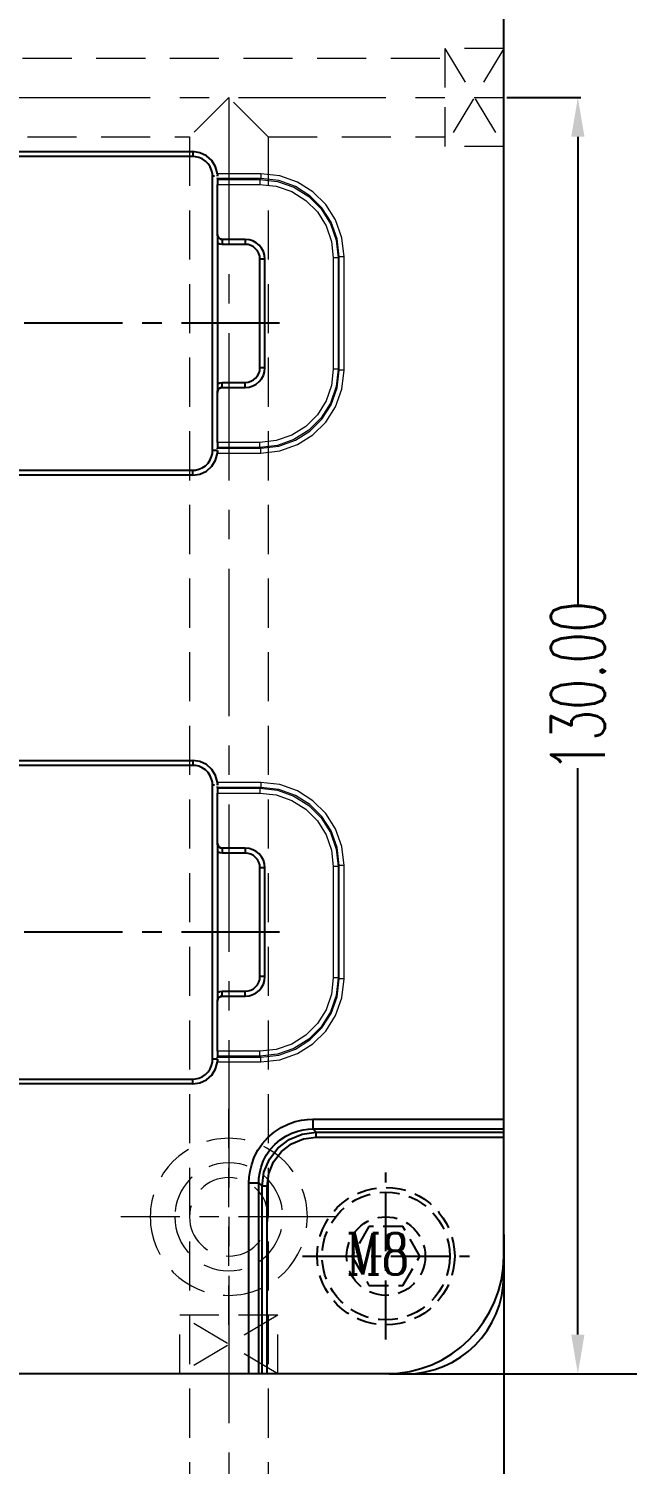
# Model space of a CAD drawing. Header units: millimetres. Extents: x 35888 to 37096, y -21952 to -21097.
# Drawn here: x 36919.8 to 36980.8, y -21504.1 to -21357.9 of the extents above; entities that cross this region are included whole.
import ezdxf

# ---------------------------------------------------------------- set-up
doc = ezdxf.new("R2010")
doc.units = ezdxf.units.MM
doc.header["$LTSCALE"] = 8
for name, pattern in [('CENTER', [2, 1.25, -0.25, 0.25, -0.25]), ('CENTER2', [1.125, 0.75, -0.125, 0.125, -0.125]), ('HIDDEN', [0.375, 0.25, -0.125])]:
    doc.linetypes.add(name, pattern=pattern)
doc.layers.get('DEFPOINTS').update_dxf_attribs({"color": 6})
for name, color, linetype in [('Cav-cor', 30, 'Continuous'), ('DEFAULT_1', 7, 'CENTER'), ('SCREW', 52, 'HIDDEN')]:
    doc.layers.add(name, color=color, linetype=linetype)
for name, color, linetype, lineweight in [('dim', 3, 'Continuous', 15), ('WR', 122, 'HIDDEN', 18), ('枕位', 75, 'Continuous', 15)]:
    doc.layers.add(name, color=color, linetype=linetype, lineweight=lineweight)
doc.styles.add('ROMANC', font='RomanC.ttf', dxfattribs={"width": 0.8, "height": 7})
doc.styles.get("Standard").update_dxf_attribs({"font": 'txt.shx', "width": 0.67, "bigfont": 'chineset.shx'})
doc.dimstyles.new('ISO-25', dxfattribs={"dimtxt": 5.5, "dimasz": 4, "dimexe": 0.3, "dimexo": 0.3, "dimtad": 0, "dimzin": 1, "dimdsep": 46, "dimtxsty": 'Standard', "dimcen": 0, "dimclrd": 3, "dimclre": 3, "dimclrt": 7, "dimazin": 0, "dimtfac": 1, "dimtofl": 0, "dimtmove": 0, "dimatfit": 0, "dimfxl": 0, "dimarcsym": 0})

# ---------------------------------------------------------------- blocks, each defined once
blk = doc.blocks.new('*D27254')
at = {"layer": 'DEFPOINTS', "color": 0}
for p in [(36956.19, -21199.87), (37053.72, -21199.87), (36956.19, -21494.87)]:
    blk.add_point(p, dxfattribs=at)
at = {"layer": 'dim', "color": 3, "lineweight": -2}
for p, q in [((36956.49, -21199.87), (37054.02, -21199.87)), ((37053.72, -21203.87), (37053.72, -21338.15)), ((37053.72, -21490.87), (37053.72, -21356.59)), ((36956.49, -21494.87), (37054.02, -21494.87))]:
    blk.add_line(p, q, dxfattribs=at)
at = {"layer": 'dim', "color": 3}
for points in [[(37054.39, -21203.87), (37053.05, -21203.87), (37053.72, -21199.87)], [(37053.05, -21490.87), (37054.39, -21490.87), (37053.72, -21494.87)]]:
    blk.add_solid(points, dxfattribs=at)
at = {"layer": 'dim', "color": 7, "insert": (37053.72, -21347.37), "char_height": 5.5, "attachment_point": 5, "rotation": 90}
blk.add_mtext('295.00', dxfattribs=at)
blk = doc.blocks.new('*D27255')
at = {"layer": 'DEFPOINTS', "color": 0}
for p in [(36768.19, -21480.37), (36968.19, -21480.37), (36768.19, -21572.11)]:
    blk.add_point(p, dxfattribs=at)
at = {"layer": 'dim', "color": 3, "lineweight": -2}
for p, q in [((36768.19, -21480.67), (36768.19, -21572.41)), ((36968.19, -21480.67), (36968.19, -21572.41)), ((36772.19, -21572.11), (36859.47, -21572.11)), ((36964.19, -21572.11), (36876.69, -21572.11))]:
    blk.add_line(p, q, dxfattribs=at)
at = {"layer": 'dim', "color": 3}
for points in [[(36772.19, -21571.44), (36772.19, -21572.77), (36768.19, -21572.11)], [(36964.19, -21572.77), (36964.19, -21571.44), (36968.19, -21572.11)]]:
    blk.add_solid(points, dxfattribs=at)
at = {"layer": 'dim', "color": 7, "insert": (36868.08, -21572.11), "char_height": 5.5, "attachment_point": 5}
blk.add_mtext('200.00', dxfattribs=at)
blk = doc.blocks.new('20160824.190002')
at = {"layer": 'SCREW', "linetype": 'CENTER2'}
for p, q in [((0, -8.5), (0, 8.5)), ((-8.5, 0), (8.5, 0))]:
    blk.add_line(p, q, dxfattribs=at)
at = {"layer": 'SCREW'}
blk.add_lwpolyline([(-1.73, 3), (-3.46, 0), (-1.73, -3), (1.73, -3), (3.46, 0), (1.73, 3)], close=True, dxfattribs=at)
for radius in [7, 6.5, 4]:
    blk.add_circle((0, 0), radius, dxfattribs=at)
at = {"layer": 'dim', "style": 'ROMANC', "width": 0.8}
blk.add_text('M8', height=4.186, dxfattribs=at).set_placement((-4.07, -1.86))
blk = doc.blocks.new('*D29416')
at = {"layer": 'DEFPOINTS', "color": 0}
for p in [(36968.19, -21364.87), (36975.73, -21364.87), (36956.19, -21494.87)]:
    blk.add_point(p, dxfattribs=at)
at = {"layer": 'dim', "color": 3, "lineweight": -2}
for p, q in [((36968.49, -21364.87), (36976.03, -21364.87)), ((36975.73, -21368.87), (36975.73, -21416.57)), ((36975.73, -21490.87), (36975.73, -21433.17)), ((36956.49, -21494.87), (36976.03, -21494.87))]:
    blk.add_line(p, q, dxfattribs=at)
at = {"layer": 'dim', "color": 3}
for points in [[(36976.4, -21368.87), (36975.06, -21368.87), (36975.73, -21364.87)], [(36975.06, -21490.87), (36976.4, -21490.87), (36975.73, -21494.87)]]:
    blk.add_solid(points, dxfattribs=at)
at = {"layer": 'dim', "color": 7, "insert": (36975.73, -21424.87), "char_height": 5.5, "attachment_point": 5, "rotation": 90}
blk.add_mtext('130.00', dxfattribs=at)
blk = doc.blocks.new('20160904.091723')
at = {"layer": 'WR', "linetype": 'CENTER'}
blk.add_line((0, 11), (0, -11), dxfattribs=at)
at = {"layer": 'WR', "linetype": 'HIDDEN', "ltscale": 2}
blk.add_line((-11, 0), (11, 0), dxfattribs=at)
for radius in [8, 5.5, 4]:
    blk.add_circle((0, 0), radius, dxfattribs=at)

msp = doc.modelspace()

# ---------------------------------------------------------------- linework, layer by layer
at = {"layer": 'Cav-cor', "color": 1}
for p, q in [((36968.188, -21484.87), (36968.188, -21209.87)), ((36879.75, -21370.387), (36936.524, -21370.387)), ((36936.524, -21370.89), (36879.75, -21370.89)), ((36937.251, -21370.495), (36936.524, -21370.387)), ((36936.524, -21370.387), (36936.524, -21370.89)), ((36938.728, -21372.9), (36938.534, -21372.9)), ((36938.534, -21400.83), (36938.534, -21372.9)), ((36939.033, -21373.131), (36939.023, -21373.225)), ((36939.037, -21372.9), (36939.033, -21372.77)), ((36939.019, -21373.723), (36939.019, -21378.825)), ((36939.02, -21378.825), (36939.024, -21379.41)), ((36939.024, -21379.41), (36939.024, -21394.032)), ((36939.265, -21379.796), (36939.024, -21379.698)), ((36939.523, -21379.83), (36939.265, -21379.796)), ((36939.393, -21379.31), (36939.273, -21379.261)), ((36939.523, -21379.327), (36939.393, -21379.31)), ((36941.855, -21379.327), (36939.522, -21379.327)), ((36939.523, -21379.327), (36939.523, -21379.83)), ((36941.855, -21379.83), (36939.523, -21379.83)), ((36941.855, -21379.327), (36941.855, -21379.83)), ((36943.865, -21381.337), (36943.363, -21381.337)), ((36943.363, -21392.392), (36943.363, -21381.337)), ((36943.865, -21392.392), (36943.865, -21381.337)), ((36943.865, -21392.392), (36943.363, -21392.392)), ((36939.019, -21394.905), (36939.019, -21400.007)), ((36939.024, -21394.421), (36939.02, -21394.905)), ((36939.02, -21394.905), (36939.037, -21394.774)), ((36939.024, -21394.032), (36939.265, -21393.933)), ((36939.024, -21394.032), (36939.024, -21394.421)), ((36939.265, -21393.933), (36939.523, -21393.9)), ((36939.393, -21394.419), (36939.523, -21394.402)), ((36939.522, -21394.402), (36941.855, -21394.402)), ((36939.523, -21393.9), (36941.855, -21393.9)), ((36939.523, -21394.402), (36939.523, -21393.9)), ((36941.855, -21394.402), (36941.855, -21393.9)), ((36939.037, -21400.83), (36938.534, -21400.83)), ((36939.033, -21400.956), (36939.018, -21401.133)), ((36939.023, -21400.505), (36939.033, -21400.599)), ((36939.036, -21400.829), (36939.033, -21400.956)), ((36939.033, -21400.959), (36939.037, -21400.83)), ((36879.75, -21402.84), (36936.524, -21402.84)), ((36936.524, -21403.342), (36879.75, -21403.342)), ((36936.524, -21403.342), (36936.524, -21402.84)), ((36936.524, -21403.342), (36937.251, -21403.235)), ((36879.75, -21432.387), (36936.524, -21432.387)), ((36936.524, -21432.89), (36879.75, -21432.89)), ((36937.251, -21432.495), (36936.524, -21432.387)), ((36936.524, -21432.387), (36936.524, -21432.89)), ((36938.728, -21434.9), (36938.534, -21434.9)), ((36938.534, -21462.83), (36938.534, -21434.9)), ((36939.019, -21435.723), (36939.019, -21440.825)), ((36939.033, -21435.131), (36939.023, -21435.225)), ((36939.037, -21434.9), (36939.033, -21434.77)), ((36939.02, -21440.825), (36939.024, -21441.41)), ((36939.024, -21441.41), (36939.024, -21456.032)), ((36939.265, -21441.796), (36939.024, -21441.698)), ((36939.523, -21441.83), (36939.265, -21441.796)), ((36939.393, -21441.31), (36939.273, -21441.261)), ((36939.523, -21441.327), (36939.393, -21441.31)), ((36941.855, -21441.327), (36939.522, -21441.327)), ((36939.523, -21441.327), (36939.523, -21441.83)), ((36941.855, -21441.83), (36939.523, -21441.83)), ((36941.855, -21441.327), (36941.855, -21441.83)), ((36943.865, -21443.337), (36943.363, -21443.337)), ((36943.363, -21454.392), (36943.363, -21443.337)), ((36943.865, -21454.392), (36943.865, -21443.337)), ((36943.865, -21454.392), (36943.363, -21454.392)), ((36939.024, -21456.421), (36939.02, -21456.905)), ((36939.024, -21456.032), (36939.265, -21455.933)), ((36939.024, -21456.032), (36939.024, -21456.421)), ((36939.265, -21455.933), (36939.523, -21455.9)), ((36939.393, -21456.419), (36939.523, -21456.402)), ((36939.522, -21456.402), (36941.855, -21456.402)), ((36939.523, -21455.9), (36941.855, -21455.9)), ((36939.523, -21456.402), (36939.523, -21455.9)), ((36941.855, -21456.402), (36941.855, -21455.9)), ((36939.019, -21456.905), (36939.019, -21462.007)), ((36939.02, -21456.905), (36939.037, -21456.774)), ((36939.037, -21462.83), (36938.534, -21462.83)), ((36939.033, -21462.956), (36939.018, -21463.133)), ((36939.023, -21462.505), (36939.033, -21462.599)), ((36939.036, -21462.829), (36939.033, -21462.956)), ((36939.033, -21462.959), (36939.037, -21462.83)), ((36879.75, -21464.84), (36936.524, -21464.84)), ((36936.524, -21465.342), (36879.75, -21465.342)), ((36936.524, -21465.342), (36936.524, -21464.84)), ((36936.524, -21465.342), (36937.251, -21465.235)), ((36948.73, -21468.921), (36968.188, -21468.921)), ((36948.73, -21468.921), (36948.73, -21469.919)), ((36948.73, -21469.919), (36968.188, -21469.919)), ((36949.075, -21470.264), (36948.73, -21469.919)), ((36949.075, -21470.264), (36968.188, -21470.264)), ((36949.075, -21470.764), (36949.075, -21470.264)), ((36949.075, -21470.764), (36968.188, -21470.764)), ((36942.239, -21475.412), (36943.237, -21475.412)), ((36942.239, -21494.87), (36942.239, -21475.412)), ((36943.582, -21475.757), (36943.237, -21475.412)), ((36943.237, -21494.87), (36943.237, -21475.412)), ((36944.081, -21475.757), (36943.582, -21475.757)), ((36943.582, -21494.87), (36943.582, -21475.757)), ((36944.081, -21494.87), (36944.081, -21475.757)), ((36958.188, -21494.87), (36778.188, -21494.87))]:
    msp.add_line(p, q, dxfattribs=at)
for points in [[(36938.534, -21372.9), (36938.513, -21372.611), (36938.438, -21372.284), (36938.293, -21371.945), (36938.077, -21371.623), (36937.798, -21371.345), (36937.476, -21371.129), (36937.137, -21370.985), (36936.811, -21370.91), (36936.524, -21370.89)], [(36939.022, -21372.633), (36938.841, -21371.927), (36938.461, -21371.299), (36937.916, -21370.808), (36937.251, -21370.495)], [(36939.018, -21372.597), (36939.033, -21372.773), (36939.036, -21372.9)], [(36939.088, -21379.077), (36939.037, -21378.955), (36939.02, -21378.825)], [(36939.271, -21379.26), (36939.167, -21379.18), (36939.089, -21379.079)], [(36939.037, -21394.774), (36939.088, -21394.653), (36939.167, -21394.549)], [(36939.167, -21394.549), (36939.271, -21394.47), (36939.393, -21394.419)], [(36936.524, -21402.84), (36936.813, -21402.819), (36937.14, -21402.743), (36937.479, -21402.599), (36937.801, -21402.382), (36938.079, -21402.103), (36938.295, -21401.781), (36938.438, -21401.443), (36938.514, -21401.117), (36938.534, -21400.83)], [(36937.251, -21403.235), (36937.916, -21402.922), (36938.461, -21402.43), (36938.841, -21401.802), (36939.022, -21401.097)], [(36938.534, -21434.9), (36938.513, -21434.611), (36938.438, -21434.284), (36938.293, -21433.945), (36938.077, -21433.623), (36937.798, -21433.345), (36937.476, -21433.129), (36937.137, -21432.985), (36936.811, -21432.91), (36936.524, -21432.89)], [(36939.022, -21434.633), (36938.841, -21433.927), (36938.461, -21433.299), (36937.916, -21432.808), (36937.251, -21432.495)], [(36939.018, -21434.597), (36939.033, -21434.773), (36939.036, -21434.9)], [(36939.088, -21441.077), (36939.037, -21440.955), (36939.02, -21440.825)], [(36939.271, -21441.26), (36939.167, -21441.18), (36939.089, -21441.079)], [(36939.037, -21456.774), (36939.088, -21456.653), (36939.167, -21456.549)], [(36939.167, -21456.549), (36939.271, -21456.47), (36939.393, -21456.419)], [(36936.524, -21464.84), (36936.813, -21464.819), (36937.14, -21464.743), (36937.479, -21464.599), (36937.801, -21464.382), (36938.079, -21464.103), (36938.295, -21463.781), (36938.438, -21463.443), (36938.514, -21463.117), (36938.534, -21462.83)], [(36937.251, -21465.235), (36937.916, -21464.922), (36938.461, -21464.43), (36938.841, -21463.802), (36939.022, -21463.097)], [(36942.239, -21475.412), (36942.264, -21474.841), (36942.35, -21474.213), (36942.518, -21473.525), (36942.782, -21472.81), (36943.148, -21472.097), (36943.615, -21471.413), (36944.175, -21470.785), (36944.812, -21470.234), (36945.503, -21469.778), (36946.219, -21469.425), (36946.929, -21469.175), (36947.595, -21469.021), (36948.197, -21468.943), (36948.73, -21468.921)], [(36943.237, -21475.412), (36943.258, -21474.928), (36943.331, -21474.397), (36943.473, -21473.814), (36943.696, -21473.21), (36944.005, -21472.606), (36944.401, -21472.027), (36944.874, -21471.496), (36945.414, -21471.03), (36945.999, -21470.644), (36946.605, -21470.345), (36947.206, -21470.134), (36947.769, -21470.003), (36948.279, -21469.938), (36948.73, -21469.919)], [(36943.582, -21475.757), (36943.769, -21474.335), (36944.318, -21473.01), (36945.191, -21471.872), (36946.328, -21471), (36947.653, -21470.451), (36949.075, -21470.264)], [(36944.081, -21475.757), (36944.249, -21474.471), (36944.747, -21473.264), (36945.542, -21472.226), (36946.581, -21471.43), (36947.789, -21470.931), (36949.075, -21470.764)]]:
    msp.add_lwpolyline(points, dxfattribs=at)
for centre, radius, start, end in [((36941.855, -21381.337), 2.01, 0, 90), ((36941.855, -21381.337), 1.507, 0, 90), ((36941.855, -21392.392), 2.01, 270, 0), ((36941.855, -21392.392), 1.507, 270, 0), ((36941.855, -21443.337), 2.01, 0, 90), ((36941.855, -21443.337), 1.507, 0, 90), ((36941.855, -21454.392), 2.01, 270, 0), ((36941.855, -21454.392), 1.507, 270, 0), ((36956.188, -21482.87), 12, 270, 0), ((36958.188, -21484.87), 10, 270, 0)]:
    msp.add_arc(centre, radius, start, end, dxfattribs=at)
for centre, major_axis, ratio, start_param, end_param in [((36939.024, -21373.723), (0, 0.5), 0.0087269, 0.0872665, 1.5707963), ((36939.032, -21372.633), (0, 0.5), 0.0087269, 3.2288591, 3.6888048), ((36939.522, -21378.825), (-0.503, 0), 0.9999619, 0, 1.5707963), ((36939.522, -21394.905), (0.503, 0), 0.9999619, 1.5707963, 3.1415927), ((36939.024, -21400.007), (0, 0.5), 0.0087269, 1.5707963, 3.0543262), ((36939.032, -21401.097), (0, 0.5), 0.0087269, 5.7359731, 6.1959188), ((36939.024, -21435.723), (0, 0.5), 0.0087269, 0.0872665, 1.5707963), ((36939.032, -21434.633), (0, 0.5), 0.0087269, 3.2288591, 3.6888048), ((36939.522, -21440.825), (-0.503, 0), 0.9999619, 0, 1.5707963), ((36939.522, -21456.905), (0.503, 0), 0.9999619, 1.5707963, 3.1415927), ((36939.024, -21462.007), (0, 0.5), 0.0087269, 1.5707963, 3.0543262), ((36939.032, -21463.097), (0, 0.5), 0.0087269, 5.7359731, 6.1959188)]:
    msp.add_ellipse(centre, major_axis=major_axis, ratio=ratio, start_param=start_param, end_param=end_param, dxfattribs=at)
at = {"layer": 'DEFAULT_1', "color": 2, "linetype": 'CENTER'}
for p, q in [((36945.355, -21387.87), (36864.188, -21387.87)), ((36945.355, -21449.87), (36864.188, -21449.87))]:
    msp.add_line(p, q, dxfattribs=at)
at = {"layer": 'WR', "linetype": 'HIDDEN', "ltscale": 2}
for p, q in [((36962.188, -21359.87), (36962.188, -21369.87)), ((36962.188, -21359.87), (36968.188, -21369.87)), ((36968.188, -21359.87), (36962.188, -21369.87)), ((36968.188, -21359.87), (36962.188, -21359.87)), ((36968.188, -21359.87), (36968.188, -21369.87)), ((36968.188, -21369.87), (36962.188, -21369.87)), ((36945.188, -21488.87), (36935.188, -21488.87)), ((36945.188, -21488.87), (36935.188, -21494.87)), ((36945.188, -21494.87), (36935.188, -21488.87)), ((36935.188, -21494.87), (36935.188, -21488.87)), ((36945.188, -21494.87), (36945.188, -21488.87)), ((36945.188, -21494.87), (36935.188, -21494.87))]:
    msp.add_line(p, q, dxfattribs=at)
at = {"layer": 'WR', "linetype": 'HIDDEN', "ltscale": 2.5}
for p, q in [((36889.188, -21360.87), (36962.188, -21360.87)), ((36940.188, -21364.87), (36936.188, -21368.87)), ((36944.188, -21368.87), (36940.188, -21364.87)), ((36897.188, -21368.87), (36936.188, -21368.87)), ((36936.188, -21368.87), (36936.188, -21517.37)), ((36944.188, -21368.87), (36944.188, -21517.37)), ((36944.188, -21368.87), (36962.188, -21368.87))]:
    msp.add_line(p, q, dxfattribs=at)
at = {"layer": 'WR', "linetype": 'CENTER', "ltscale": 1.5}
for p, q in [((36893.188, -21364.87), (36968.188, -21364.87)), ((36940.188, -21364.87), (36940.188, -21517.37))]:
    msp.add_line(p, q, dxfattribs=at)
at = {"layer": '枕位', "linetype": 'ByBlock', "ltscale": 0.3}
for p, q in [((36943.453, -21372.633), (36939.022, -21372.633)), ((36939.023, -21373.225), (36943.359, -21373.225)), ((36943.453, -21373.131), (36939.033, -21373.131)), ((36943.453, -21373.131), (36943.359, -21373.225)), ((36943.359, -21373.225), (36943.359, -21373.723)), ((36943.453, -21372.633), (36943.453, -21373.131)), ((36939.019, -21373.723), (36943.359, -21373.723)), ((36951.329, -21381.194), (36950.831, -21381.194)), ((36950.831, -21381.194), (36950.831, -21392.535)), ((36951.423, -21381.1), (36951.329, -21381.194)), ((36951.329, -21381.194), (36951.329, -21392.535)), ((36951.921, -21381.1), (36951.423, -21381.1)), ((36951.423, -21392.629), (36951.423, -21381.1)), ((36951.921, -21392.629), (36951.921, -21381.1)), ((36951.329, -21392.535), (36950.831, -21392.535)), ((36951.329, -21392.535), (36951.423, -21392.629)), ((36951.921, -21392.629), (36951.423, -21392.629)), ((36943.359, -21400.007), (36939.019, -21400.007)), ((36943.359, -21400.505), (36939.023, -21400.505)), ((36939.033, -21400.599), (36943.453, -21400.599)), ((36943.359, -21400.505), (36943.359, -21400.007)), ((36943.359, -21400.505), (36943.453, -21400.599)), ((36943.453, -21401.097), (36943.453, -21400.599)), ((36939.022, -21401.097), (36943.453, -21401.097)), ((36943.453, -21434.633), (36939.022, -21434.633)), ((36943.453, -21434.633), (36943.453, -21435.131)), ((36939.019, -21435.723), (36943.359, -21435.723)), ((36939.023, -21435.225), (36943.359, -21435.225)), ((36943.453, -21435.131), (36939.033, -21435.131)), ((36943.453, -21435.131), (36943.359, -21435.225)), ((36943.359, -21435.225), (36943.359, -21435.723)), ((36951.329, -21443.194), (36950.831, -21443.194)), ((36950.831, -21443.194), (36950.831, -21454.535)), ((36951.423, -21443.1), (36951.329, -21443.194)), ((36951.329, -21443.194), (36951.329, -21454.535)), ((36951.921, -21443.1), (36951.423, -21443.1)), ((36951.423, -21454.629), (36951.423, -21443.1)), ((36951.921, -21454.629), (36951.921, -21443.1)), ((36951.329, -21454.535), (36950.831, -21454.535)), ((36951.329, -21454.535), (36951.423, -21454.629)), ((36951.921, -21454.629), (36951.423, -21454.629)), ((36943.359, -21462.007), (36939.019, -21462.007)), ((36943.359, -21462.505), (36943.359, -21462.007)), ((36939.022, -21463.097), (36943.453, -21463.097)), ((36943.359, -21462.505), (36939.023, -21462.505)), ((36939.033, -21462.599), (36943.453, -21462.599)), ((36943.359, -21462.505), (36943.453, -21462.599)), ((36943.453, -21463.097), (36943.453, -21462.599))]:
    msp.add_line(p, q, dxfattribs=at)
for points in [[(36943.359, -21373.225), (36945.137, -21373.425), (36946.822, -21374.014), (36948.332, -21374.963), (36949.591, -21376.222), (36950.539, -21377.732), (36951.128, -21379.416), (36951.329, -21381.194)], [(36951.921, -21381.1), (36951.698, -21379.166), (36951.049, -21377.35), (36950.051, -21375.784), (36948.756, -21374.492), (36947.193, -21373.499), (36945.386, -21372.855), (36943.453, -21372.633)], [(36951.423, -21381.1), (36951.212, -21379.272), (36950.602, -21377.566), (36949.664, -21376.095), (36948.448, -21374.881), (36946.98, -21373.948), (36945.28, -21373.341), (36943.453, -21373.131)], [(36943.359, -21373.723), (36945.021, -21373.909), (36946.603, -21374.46), (36948.021, -21375.35), (36949.204, -21376.533), (36950.093, -21377.951), (36950.645, -21379.533), (36950.831, -21381.194)], [(36950.831, -21392.535), (36950.645, -21394.197), (36950.093, -21395.779), (36949.204, -21397.197), (36948.021, -21398.38), (36946.603, -21399.269), (36945.021, -21399.821), (36943.359, -21400.007)], [(36951.329, -21392.535), (36951.128, -21394.313), (36950.539, -21395.998), (36949.591, -21397.507), (36948.332, -21398.767), (36946.822, -21399.715), (36945.137, -21400.304), (36943.359, -21400.505)], [(36943.453, -21400.599), (36945.28, -21400.389), (36946.98, -21399.782), (36948.448, -21398.848), (36949.664, -21397.634), (36950.602, -21396.164), (36951.212, -21394.458), (36951.423, -21392.629)], [(36943.453, -21401.097), (36945.386, -21400.875), (36947.193, -21400.23), (36948.756, -21399.237), (36950.051, -21397.945), (36951.049, -21396.379), (36951.698, -21394.564), (36951.921, -21392.629)], [(36951.921, -21443.1), (36951.698, -21441.166), (36951.049, -21439.35), (36950.051, -21437.784), (36948.756, -21436.492), (36947.193, -21435.499), (36945.386, -21434.855), (36943.453, -21434.633)], [(36943.359, -21435.225), (36945.137, -21435.425), (36946.822, -21436.014), (36948.332, -21436.963), (36949.591, -21438.222), (36950.539, -21439.732), (36951.128, -21441.416), (36951.329, -21443.194)], [(36943.359, -21435.723), (36945.021, -21435.909), (36946.603, -21436.46), (36948.021, -21437.35), (36949.204, -21438.533), (36950.093, -21439.951), (36950.645, -21441.533), (36950.831, -21443.194)], [(36951.423, -21443.1), (36951.212, -21441.272), (36950.602, -21439.566), (36949.664, -21438.095), (36948.448, -21436.881), (36946.98, -21435.948), (36945.28, -21435.341), (36943.453, -21435.131)], [(36950.831, -21454.535), (36950.645, -21456.197), (36950.093, -21457.779), (36949.204, -21459.197), (36948.021, -21460.38), (36946.603, -21461.269), (36945.021, -21461.821), (36943.359, -21462.007)], [(36951.329, -21454.535), (36951.128, -21456.313), (36950.539, -21457.998), (36949.591, -21459.507), (36948.332, -21460.767), (36946.822, -21461.715), (36945.137, -21462.304), (36943.359, -21462.505)], [(36943.453, -21462.599), (36945.28, -21462.389), (36946.98, -21461.782), (36948.448, -21460.848), (36949.664, -21459.634), (36950.602, -21458.164), (36951.212, -21456.458), (36951.423, -21454.629)], [(36943.453, -21463.097), (36945.386, -21462.875), (36947.193, -21462.23), (36948.756, -21461.237), (36950.051, -21459.945), (36951.049, -21458.379), (36951.698, -21456.564), (36951.921, -21454.629)]]:
    msp.add_lwpolyline(points, dxfattribs=at)

# ---------------------------------------------------------------- block references
at = {"layer": 'SCREW'}
msp.add_blockref('20160824.190002', (36956.188, -21482.87), dxfattribs=at)
at = {"layer": 'WR', "xscale": -1, "rotation": -90}
msp.add_blockref('20160904.091723', (36940.188, -21478.87), dxfattribs=at)

# ---------------------------------------------------------------- dimensions: what is measured, and where the dimension line sits
at = {"layer": 'dim'}
dim = msp.add_linear_dim(base=(37053.72, -21199.87), p1=(36956.188, -21494.87), p2=(36956.188, -21199.87), angle=90, dimstyle='ISO-25', dxfattribs=at)
dim.commit()
dim.dimension.update_dxf_attribs({"geometry": '*D27254', "text_midpoint": (37053.72, -21347.37)})
for base, p1, p2, angle, picture, middle in [((36975.729, -21364.87), (36956.188, -21494.87), (36968.188, -21364.87), 90, '*D29416', (36975.729, -21424.87)), ((36768.188, -21572.107), (36968.188, -21480.37), (36768.188, -21480.37), 180, '*D27255', (36868.076, -21572.107))]:
    dim = msp.add_linear_dim(base=base, p1=p1, p2=p2, angle=angle, dimstyle='ISO-25', dxfattribs=at)
    dim.commit()
    dim.dimension.update_dxf_attribs({"geometry": picture, "text_midpoint": middle, "dimtype": 160})

doc.saveas('drawing.dxf')
